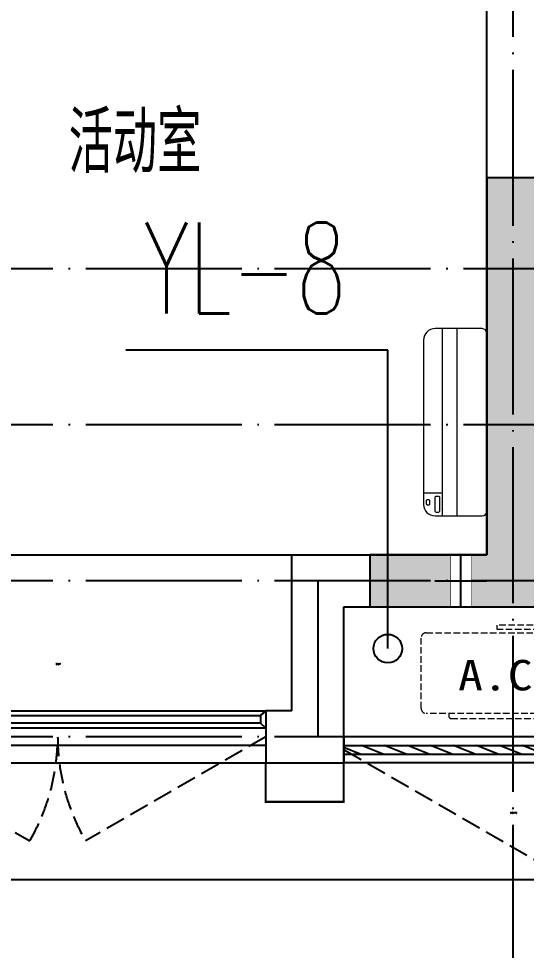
# Model space of a CAD drawing. Extents: x 27938 to 1507990, y 110129 to 923079.
# Drawn here: x 866717 to 868669, y 517419 to 521003 of the extents above; entities that cross this region are included whole.
import ezdxf

# ---------------------------------------------------------------- set-up
doc = ezdxf.new("R2010")
doc.units = 0
doc.header["$LTSCALE"] = 1000
doc.header["$MEASUREMENT"] = 0
doc.linetypes.add('DASH', pattern=[0.35, 0.25, -0.1])
doc.linetypes.add('DOTE', pattern=[2.42, 2, -0.2, 0.02, -0.2])
for name, color, linetype in [('3-栏杆1', 135, 'Continuous'), ('3.5方案汇报，与郭总、侯月琴确定户型_t8$0$2020.03.04 -1安徽标准化洋房户型(UA）_t8_t8$0$看线', 154, 'Continuous'), ('COLUMN', 9, 'Continuous'), ('DIM_雨水', 4, 'Continuous'), ('DOTE', 1, 'Continuous'), ('PUB_HATCH', 8, 'Continuous'), ('PUB_TEXT', 4, 'Continuous'), ('VPIPE-雨水', 4, 'Y'), ('WALL', 9, 'Continuous'), ('WINDOW', 4, 'Continuous'), ('WINDOW_TEXT', 7, 'Continuous'), ('机电标识类', 1, 'Continuous'), ('看线', 251, 'Continuous')]:
    doc.layers.add(name, color=color, linetype=linetype)
for name, color, linetype, lineweight in [('平面-空调室内机', 176, 'Continuous', 9), ('平面-空调预留孔', 173, 'Continuous', 15), ('空调', 76, 'Continuous', 13)]:
    doc.layers.add(name, color=color, linetype=linetype, lineweight=lineweight)
doc.styles.add('_TCH_WINDOW', font='SIMPLEX.shx', dxfattribs={"width": 0.7, "height": 3.5, "bigfont": 'GBCBIG.shx'})
doc.styles.add('_TWT_SERIAL', font='SIMPLEX', dxfattribs={"width": 0.8, "height": 3.5, "bigfont": 'HZTXT'})
doc.styles.get("Standard").update_dxf_attribs({"font": 'gbenor.shx', "bigfont": 'gbcbig.shx'})
doc.styles.add('黑体', font='simhei.ttf')
doc.linetypes.add('Y', pattern='A,3,-0.2,["Y",Standard,S=0.25,R=0,X=-0.1,Y=-0.115],-0.2', length=3.4)

# ---------------------------------------------------------------- blocks, each defined once
blk = doc.blocks.new('GDGDGDSDA')
at = {"layer": 'DOTE', "color": 0, "linetype": 'DOTE', "ltscale": 0.3}
for p, q in [((460034.6, 370658.3), (460034.8, 359558.3)), ((471334.8, 363358.3), (417334.8, 363358.3)), ((471334.8, 362758.3), (417334.8, 362758.3)), ((471334.8, 362158.3), (417334.8, 362158.3)), ((459284.8, 362158.3), (459284.8, 361558.3)), ((471334.8, 361558.3), (417334.8, 361558.3))]:
    blk.add_line(p, q, dxfattribs=at)
blk = doc.blocks.new('GFDGFSDFGD')
at = {"layer": 'PUB_HATCH'}
blk.add_hatch(color=256, dxfattribs=at).paths.add_polyline_path([(460766.6, 364323.7), (461416.6, 364323.7), (461416.6, 365973.7), (461216.6, 365973.7), (461216.6, 364523.7), (460766.6, 364523.7)])
at = {"layer": 'COLUMN', "color": 6}
for p, q in [((461416.6, 365973.7), (461216.6, 365973.7)), ((461216.6, 365973.7), (461216.6, 364523.7)), ((461216.6, 364523.7), (460766.6, 364523.7)), ((460766.6, 364523.7), (460766.6, 364323.7)), ((460766.6, 364323.7), (461416.6, 364323.7))]:
    blk.add_line(p, q, dxfattribs=at)
blk = doc.blocks.new('dongkong')
blk.add_wipeout([(-603756, 210771), (-603756, 210570.8), (-603836, 210570.8), (-603836, 210771)])
at = {"layer": '机电标识类', "color": 250, "linetype": 'DASH', "ltscale": 400}
for p, q in [((-603796, 210771), (-603796, 210570.8)), ((-603896, 210670.7), (-603696, 210670.7))]:
    blk.add_line(p, q, dxfattribs=at)
at = {"layer": '空调', "color": 6, "linetype": 'DASH', "const_width": 2}
blk.add_lwpolyline([(-603756, 210771), (-603756, 210570.8), (-603836, 210570.8), (-603836, 210771)], close=True, dxfattribs=at)
blk = doc.blocks.new('A$C001338C2')
for p, q in [((845, 303.6), (55, 303.6)), ((109.1, 214.8), (109.1, 303.6)), ((0, 248.6), (0, 22)), ((900, 22), (900, 248.6)), ((22, 0), (878, 0))]:
    blk.add_line(p, q)
at = {"lineweight": 5}
for p, q in [((900, 214.8), (0, 214.8)), ((900, 143.2), (0, 143.2))]:
    blk.add_line(p, q, dxfattribs=at)
for points in [[(73.1, 275), (56.8, 275, -0.414214), (51.3, 280.5), (51.3, 283.4, -0.414214), (56.8, 288.9), (73.1, 288.9, -0.414214), (78.6, 283.4), (78.6, 280.5, -0.414214)], [(89.2, 226.4), (22.2, 226.4, -0.414214), (16.7, 231.9), (16.7, 243.1, -0.414214), (22.2, 248.6), (89.2, 248.6, -0.414214), (94.7, 243.1), (94.7, 231.9, -0.414214)]]:
    blk.add_lwpolyline(points, format="xyb", close=True)
for centre, radius, start, end in [((55, 248.6), 55, 90, 180), ((845, 248.6), 55, 360, 90), ((22, 22), 22, 180, 270), ((878, 22), 22, 270, 360)]:
    blk.add_arc(centre, radius, start, end)
blk = doc.blocks.new('ASDFSD')
at = {"layer": '3-栏杆1', "color": 5}
for p, q in [((681762.6, 334937.5), (681742.3, 334955.3)), ((681742.3, 334955.3), (681762.6, 334937.5)), ((683322.1, 334937.5), (683342.3, 334955.3)), ((683342.3, 334955.3), (683322.1, 334937.5)), ((681742.3, 334888.4), (681762.6, 334908.3)), ((683322.1, 334937.5), (681762.6, 334937.5)), ((681762.6, 334937.5), (681762.6, 334908.3)), ((681762.6, 334908.2), (683322.1, 334908.2)), ((683322.1, 334937.5), (683322.1, 334908.3)), ((683322.1, 334908.3), (683342.3, 334888.4)), ((683342.3, 334888.4), (683322.1, 334908.3))]:
    blk.add_line(p, q, dxfattribs=at)
blk = doc.blocks.new('gsergvr')
at = {"layer": '平面-空调预留孔', "linetype": 'DASH', "ltscale": 0.1}
for p, q in [((34075.4, 17176.2), (34075.4, 17166.2)), ((34448.2, 17166.2), (34448.2, 17176.2)), ((34085.4, 17156.2), (34438.2, 17156.2))]:
    blk.add_line(p, q, dxfattribs=at)
blk.add_lwpolyline([(34679.3, 17515.3), (34259.5, 17515.3), (34259.5, 17500.2), (34679.3, 17500.2)], close=True, dxfattribs=at)
blk.add_lwpolyline([(34728.6, 17176.2), (33988.6, 17176.2, -0.414214), (33968.6, 17196.2), (33968.6, 17466.2, -0.414214), (33988.6, 17486.2), (34728.6, 17486.2, -0.414214), (34748.6, 17466.2), (34748.6, 17196.2, -0.414214)], format="xyb", close=True, dxfattribs=at)
for centre, start, end in [((34085.4, 17166.2), 180, 270), ((34438.2, 17166.2), 270, 0)]:
    blk.add_arc(centre, 10, start, end, dxfattribs=at)
at = {"layer": '平面-空调预留孔', "color": 251, "linetype": 'DASH', "ltscale": 0.1, "true_color": 0x636466, "style": '黑体', "width": 1.2}
blk.add_text('A.C', height=117.05, dxfattribs=at).set_placement((34110.9, 17264.8))
blk = doc.blocks.new('rtyryrtyeeretee')
at = {"layer": '平面-空调预留孔'}
blk.add_blockref('gsergvr', (635673.5, 326705.8), dxfattribs=at)
blk = doc.blocks.new('GDGDRGDGDRGDR')
blk.add_blockref('rtyryrtyeeretee', (-208678.3, 97240.1))
blk = doc.blocks.new('$WINLIB2D$00000039')
at = {"color": 0}
for points in [[(-0.5, 0.5), (-0.5, -0.5)], [(0.5, 0.5), (-0.5, 0.5)], [(0.5, -0.5), (0.5, 0.5)], [(-0.5, 0.1667), (0.5, 0.1667)], [(-0.3839, -0.1667), (-0.448, 0.1667)], [(-0.3159, -0.1667), (-0.38, 0.1667)], [(-0.2479, -0.1667), (-0.312, 0.1667)], [(-0.1799, -0.1667), (-0.244, 0.1667)], [(-0.1119, -0.1667), (-0.176, 0.1667)], [(-0.0439, -0.1667), (-0.108, 0.1667)], [(0.0241, -0.1667), (-0.04, 0.1667)], [(0.0921, -0.1667), (0.028, 0.1667)], [(0.16, -0.1667), (0.0959, 0.1667)], [(0.228, -0.1667), (0.1639, 0.1667)], [(0.296, -0.1667), (0.2319, 0.1667)], [(0.364, -0.1667), (0.2999, 0.1667)], [(0.432, -0.1667), (0.3679, 0.1667)], [(0.5, -0.1667), (0.4359, 0.1667)], [(-0.4519, -0.1667), (-0.5, 0.0836)], [(-0.5, -0.1667), (0.5, -0.1667)], [(0.5, -0.5), (-0.5, -0.5)]]:
    blk.add_lwpolyline(points, dxfattribs=at)
blk = doc.blocks.new('$WINLIB2D$00000001')
at = {"color": 0}
for points in [[(-0.5, 0.5), (-0.5, -0.5)], [(-0.5, 0.5), (0.5, 0.5)], [(0.5, -0.5), (0.5, 0.5)], [(0.5, 0.1667), (-0.5, 0.1667)], [(0.5, -0.1667), (-0.5, -0.1667)], [(-0.5, -0.5), (0.5, -0.5)]]:
    blk.add_lwpolyline(points, dxfattribs=at)

msp = doc.modelspace()

# ---------------------------------------------------------------- linework, layer by layer
at = {"color": 8, "const_width": 8}
msp.add_lwpolyline([(867966.6, 518140.4), (867966.6, 517990.4), (867666.6, 517990.4), (867666.6, 518140.4)], dxfattribs=at)
at = {"layer": '3.5方案汇报，与郭总、侯月琴确定户型_t8$0$2020.03.04 -1安徽标准化洋房户型(UA）_t8_t8$0$看线', "color": 8, "ltscale": 10}
msp.add_line((865516.6, 518940.4), (867766.6, 518940.4), dxfattribs=at)
at = {"layer": 'WALL', "color": 8}
msp.add_line((867666.6, 518140.4), (867966.6, 518140.4), dxfattribs=at)
at = {"layer": 'WINDOW', "color": 8, "linetype": 'DASH', "ltscale": 0.3}
for points in [[(866066.6, 518240.4), (866759.4, 517840.4, 0.131652), (866866.6, 518240.4)], [(867666.6, 518240.4), (866973.8, 517840.4, -0.131652), (866866.6, 518240.4)], [(867968.5, 518190.4), (869094.3, 517540.4, 0.131652), (869268.5, 518190.4)]]:
    msp.add_lwpolyline(points, format="xyb", dxfattribs=at)

# ---------------------------------------------------------------- block references
at = {"color": 8}
msp.add_blockref('GFDGFSDFGD', (407300, 154416.7), dxfattribs=at)
at = {"color": 8, "xscale": -1}
msp.add_blockref('ASDFSD', (1549408.9, 183385.1), dxfattribs=at)
at = {"layer": 'DOTE', "color": 169}
msp.add_blockref('GDGDGDSDA', (408581.8, 156682.1), dxfattribs=at)
at = {"layer": 'WINDOW', "color": 8}
ref = msp.add_blockref('$WINLIB2D$00000039', (868617.5, 518190.4), dxfattribs=dict(at, xscale=1299.999999983003, yscale=100, zscale=1299.999999983003))
ref.add_attrib('A', 'BYC1317a', (868607.3, 517945), dxfattribs={"layer": 'WINDOW_TEXT', "color": 8, "ltscale": 0.5, "height": 5.95, "style": '_TCH_WINDOW', "width": 0.494118})
at = {"layer": '平面-空调预留孔', "color": 8, "xscale": 0.800000000046565, "yscale": 0.800000000046565, "zscale": 0.800000000046565, "rotation": 90.00000023343014}
msp.add_blockref('A$C001338C2', (868516.4, 519090.4), dxfattribs=at)

# ---------------------------------------------------------------- next in the draw order: block references
at = {"layer": '平面-空调室内机', "color": 8, "ltscale": 0.3, "xscale": -1, "rotation": 180}
msp.add_blockref('dongkong', (1472212.5, 729511.3), dxfattribs=at)

# ---------------------------------------------------------------- next in the draw order: linework, layer by layer
at = {"layer": '看线', "color": 8}
msp.add_lwpolyline([(875516.6, 519340.4), (875516.6, 517690.4), (855316.6, 517690.4), (855316.6, 519190.4), (852916.6, 519190.4)], dxfattribs=at)

# ---------------------------------------------------------------- next in the draw order: block references
at = {"color": 8}
msp.add_blockref('GDGDRGDGDRGDR', (407300, 77208.4), dxfattribs=at)

# ---------------------------------------------------------------- next in the draw order: linework, layer by layer
at = {"layer": 'DIM_雨水'}
for p, q in [((868136, 519728.1), (867129.1, 519728.1)), ((868136, 518579.6), (868136, 519728.1))]:
    msp.add_line(p, q, dxfattribs=at)
at = {"layer": 'VPIPE-雨水'}
msp.add_circle((868136, 518579.6), 55, dxfattribs=at)
at = {"layer": 'WALL', "color": 8}
for p, q in [((868516.6, 520040.4), (868516.6, 522940.4)), ((868516.6, 518940.4), (868516.6, 520040.4)), ((867766.6, 518940.4), (868516.6, 518940.4)), ((867766.6, 518340.4), (867766.6, 518940.4)), ((867966.6, 518740.4), (868616.6, 518740.4)), ((867966.6, 518140.4), (867966.6, 518740.4)), ((868616.6, 518740.4), (869266.6, 518740.4)), ((867766.6, 518340.4), (867666.6, 518340.4)), ((867666.6, 518340.4), (867666.6, 518140.4))]:
    msp.add_line(p, q, dxfattribs=at)

# ---------------------------------------------------------------- next in the draw order: block references
at = {"layer": 'WINDOW', "color": 8}
ref = msp.add_blockref('$WINLIB2D$00000001', (866866.6, 518240.4), dxfattribs=dict(at, xscale=1600, yscale=-200, zscale=1600))
ref.add_attrib('A', 'TC1617', (866859.2, 518517.4), dxfattribs={"layer": 'WINDOW_TEXT', "color": 8, "ltscale": 0.5, "height": 5.95, "style": '_TCH_WINDOW', "width": 0.494118})

# ---------------------------------------------------------------- next in the draw order: texts
at = {"layer": 'DIM_雨水', "color": 7, "style": '_TWT_SERIAL', "width": 0.64}
msp.add_text('YL-8', height=350, dxfattribs=at).set_placement((867199.1, 519868.1))
at = {"layer": 'PUB_TEXT', "color": 8}
msp.add_text('活动室', height=236.31, dxfattribs=at).set_placement((866908.6, 520408.7))

doc.saveas('drawing.dxf')
